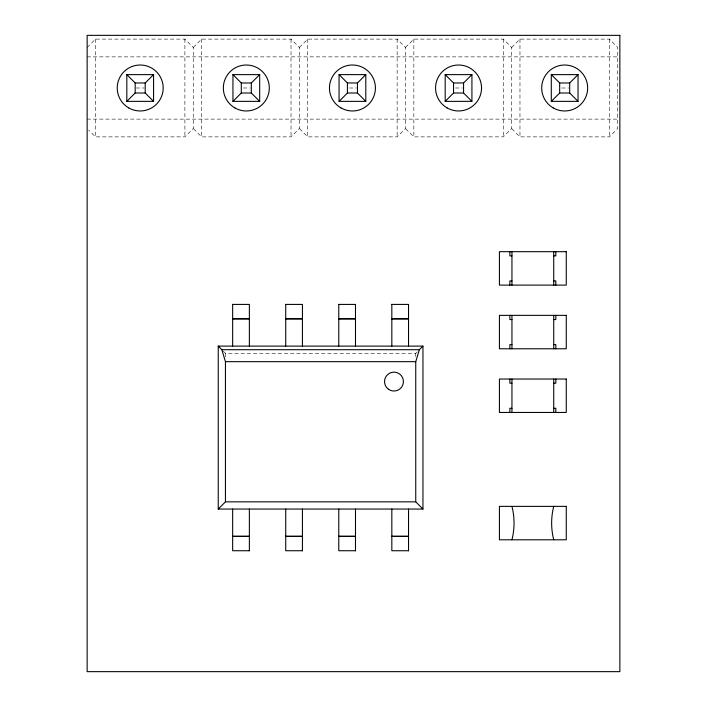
<?xml version="1.0" encoding="UTF-8"?>
<svg xmlns="http://www.w3.org/2000/svg" width="707" height="707" viewBox="0 0 707 707"><rect width="100%" height="100%" fill="white"/><g stroke="black" fill="none" stroke-linecap="round" stroke-linejoin="round"><path stroke-width="0.53" stroke-dasharray="3.54 2.65" d="M87.138 47.466L95.489 39.106L184.898 39.106L193.258 47.466L193.258 128.515L184.898 136.875L95.489 136.875L88.658 130.035M193.258 47.466L201.61 39.106L291.019 39.106L299.379 47.466L299.379 128.515L291.019 136.875L201.61 136.875L193.258 128.515M299.379 47.466L307.731 39.106L397.14 39.106L405.491 47.466L405.491 128.515L397.14 136.875L307.731 136.875L299.379 128.515M405.491 47.466L413.851 39.106L503.26 39.106L511.612 47.466L511.612 128.515L503.26 136.875L413.851 136.875L405.491 128.515M511.612 47.466L519.972 39.106L609.381 39.106L617.732 47.466L617.732 128.515L609.381 136.875L519.972 136.875L511.612 128.515M223.288 351.149L225.445 353.314L415.751 353.314L417.192 351.874M87.138 56.869L617.732 56.869M136.186 87.995L144.21 87.995M243.305 87.995L250.322 87.995M349.426 87.995L356.443 87.995M455.547 87.995L462.564 87.995M561.667 87.995L568.684 87.995M87.138 119.121L617.732 119.121M609.381 39.106L609.381 136.875M519.972 39.106L519.972 136.875M503.26 39.106L503.26 136.875M415.751 353.314L415.751 356.611M413.851 39.106L413.851 136.875M397.14 39.106L397.14 136.875M307.731 39.106L307.731 136.875M291.019 39.106L291.019 136.875M225.445 353.314L225.445 357.715M201.61 39.106L201.61 136.875M184.898 39.106L184.898 136.875M95.489 39.106L95.489 136.875"/><path stroke-width="1.06" d="M422.954 509.049L415.751 501.837L415.751 361.666L419.357 349.709L422.954 346.103L422.954 509.049L218.242 509.049L218.242 346.103L422.954 346.103M126.827 101.357L135.178 93.006L145.209 93.006L153.56 101.357L153.56 74.624L126.827 74.624L126.827 101.357L153.56 101.357M145.209 93.006L145.209 82.975L153.56 74.624M232.948 101.357L241.299 93.006L251.33 93.006L259.681 101.357L259.681 74.624L232.948 74.624L232.948 101.357L259.681 101.357M251.33 93.006L251.33 82.975L259.681 74.624M339.068 101.357L347.42 93.006L357.45 93.006L365.802 101.357L365.802 74.624L339.068 74.624L339.068 101.357L365.802 101.357M357.45 93.006L357.45 82.975L365.802 74.624M445.189 101.357L453.541 93.006L463.571 93.006L471.923 101.357L471.923 74.624L445.189 74.624L445.189 101.357L471.923 101.357M463.571 93.006L463.571 82.975L471.923 74.624M551.301 101.357L559.661 93.006L569.692 93.006L578.043 101.357L578.043 74.624L551.301 74.624L551.301 101.357L578.043 101.357M551.301 74.624L559.661 82.975L569.692 82.975L578.043 74.624M218.242 509.049L225.445 501.837L415.751 501.837M126.827 74.624L135.178 82.975L145.209 82.975M232.948 74.624L241.299 82.975L251.33 82.975M339.068 74.624L347.42 82.975L357.45 82.975M445.189 74.624L453.541 82.975L463.571 82.975M511.948 255.863L509.862 255.863L509.862 251.683M553.731 255.863L555.817 255.863L555.817 251.683M511.948 280.926L509.862 280.926L509.862 285.107M553.731 280.926L555.817 280.926L555.817 285.107M232.656 304.417L249.368 304.417L249.368 346.103M285.716 304.417L302.428 304.417L302.428 346.103M338.777 304.417L355.488 304.417L355.488 346.103M391.828 304.417L408.54 304.417L408.54 346.103M232.656 318.751L249.368 318.751M285.716 318.751L302.428 318.751M338.777 318.751L355.488 318.751M391.828 318.751L408.54 318.751M232.656 318.884L249.368 318.884M285.716 318.884L302.428 318.884M338.777 318.884L355.488 318.884M391.828 318.884L408.54 318.884M511.948 319.537L509.862 319.537L509.862 315.357M553.731 319.537L555.817 319.537L555.817 315.357M511.948 344.601L509.862 344.601L509.862 348.781M553.731 344.601L555.817 344.601L555.817 348.781M218.242 346.103L221.839 349.709L419.357 349.709M221.839 349.709L225.445 361.666L415.751 361.666M511.948 383.203L509.862 383.203L509.862 379.032M553.731 383.203L555.817 383.203L555.817 379.032M511.948 408.275L509.862 408.275L509.862 412.455M553.731 408.275L555.817 408.275L555.817 412.455M232.656 536.26L249.368 536.26M285.716 536.26L302.428 536.26M338.777 536.26L355.488 536.26M391.828 536.26L408.54 536.26M232.656 536.401L249.368 536.401M285.716 536.401L302.428 536.401M338.777 536.401L355.488 536.401M391.828 536.401L408.54 536.401M249.368 550.735L232.656 550.735L232.656 509.049M302.428 550.735L285.716 550.735L285.716 509.049M355.488 550.735L338.777 550.735L338.777 509.049M408.54 550.735L391.828 550.735L391.828 509.049M569.692 82.975L569.692 93.006M559.661 82.975L559.661 93.006M553.731 251.683L553.731 285.107M553.731 315.357L553.731 348.781M553.731 379.032L553.731 412.455M511.948 251.683L511.948 285.107M511.948 315.357L511.948 348.781M511.948 379.032L511.948 412.455M453.541 82.975L453.541 93.006M408.54 509.049L408.54 550.824M391.828 304.328L391.828 346.103M355.488 509.049L355.488 550.824M347.42 82.975L347.42 93.006M338.777 304.328L338.777 346.103M302.428 509.049L302.428 550.824M285.716 304.328L285.716 346.103M249.368 509.049L249.368 550.824M241.299 82.975L241.299 93.006M232.656 304.328L232.656 346.103M225.445 361.666L225.445 501.837M135.178 82.975L135.178 93.006M553.731 539.794A67.89 67.89 0 0 1 553.731 506.371M511.948 506.371A67.89 67.89 0 0 1 511.948 539.794M619.862 35.35L87.138 35.35L87.138 671.65L619.862 671.65L619.862 35.35M566.263 251.683L499.416 251.683L499.416 285.107L566.263 285.107L566.263 251.683M566.263 315.357L499.416 315.357L499.416 348.781L566.263 348.781L566.263 315.357M566.263 379.032L499.416 379.032L499.416 412.455L566.263 412.455L566.263 379.032M566.263 506.371L499.416 506.371L499.416 539.794L566.263 539.794L566.263 506.371M128.709 107.888A22.977 22.977 0 0 0 163.176 87.995A22.977 22.977 0 0 0 128.709 68.093A22.977 22.977 0 0 0 128.709 107.888M234.83 107.888A22.977 22.977 0 0 0 269.296 87.995A22.977 22.977 0 0 0 234.83 68.093A22.977 22.977 0 0 0 234.83 107.888M340.942 107.888A22.977 22.977 0 0 0 375.417 87.995A22.977 22.977 0 0 0 340.942 68.093A22.977 22.977 0 0 0 340.942 107.888M447.063 107.888A22.977 22.977 0 0 0 481.529 87.995A22.977 22.977 0 0 0 447.063 68.093A22.977 22.977 0 0 0 447.063 107.888M553.183 107.888A22.977 22.977 0 0 0 587.65 87.995A22.977 22.977 0 0 0 553.183 68.093A22.977 22.977 0 0 0 553.183 107.888M388.408 389.212A9.438 9.438 0 0 0 403.361 382.575A9.438 9.438 0 0 0 390.14 372.951A9.438 9.438 0 0 0 388.408 389.212"/></g></svg>
